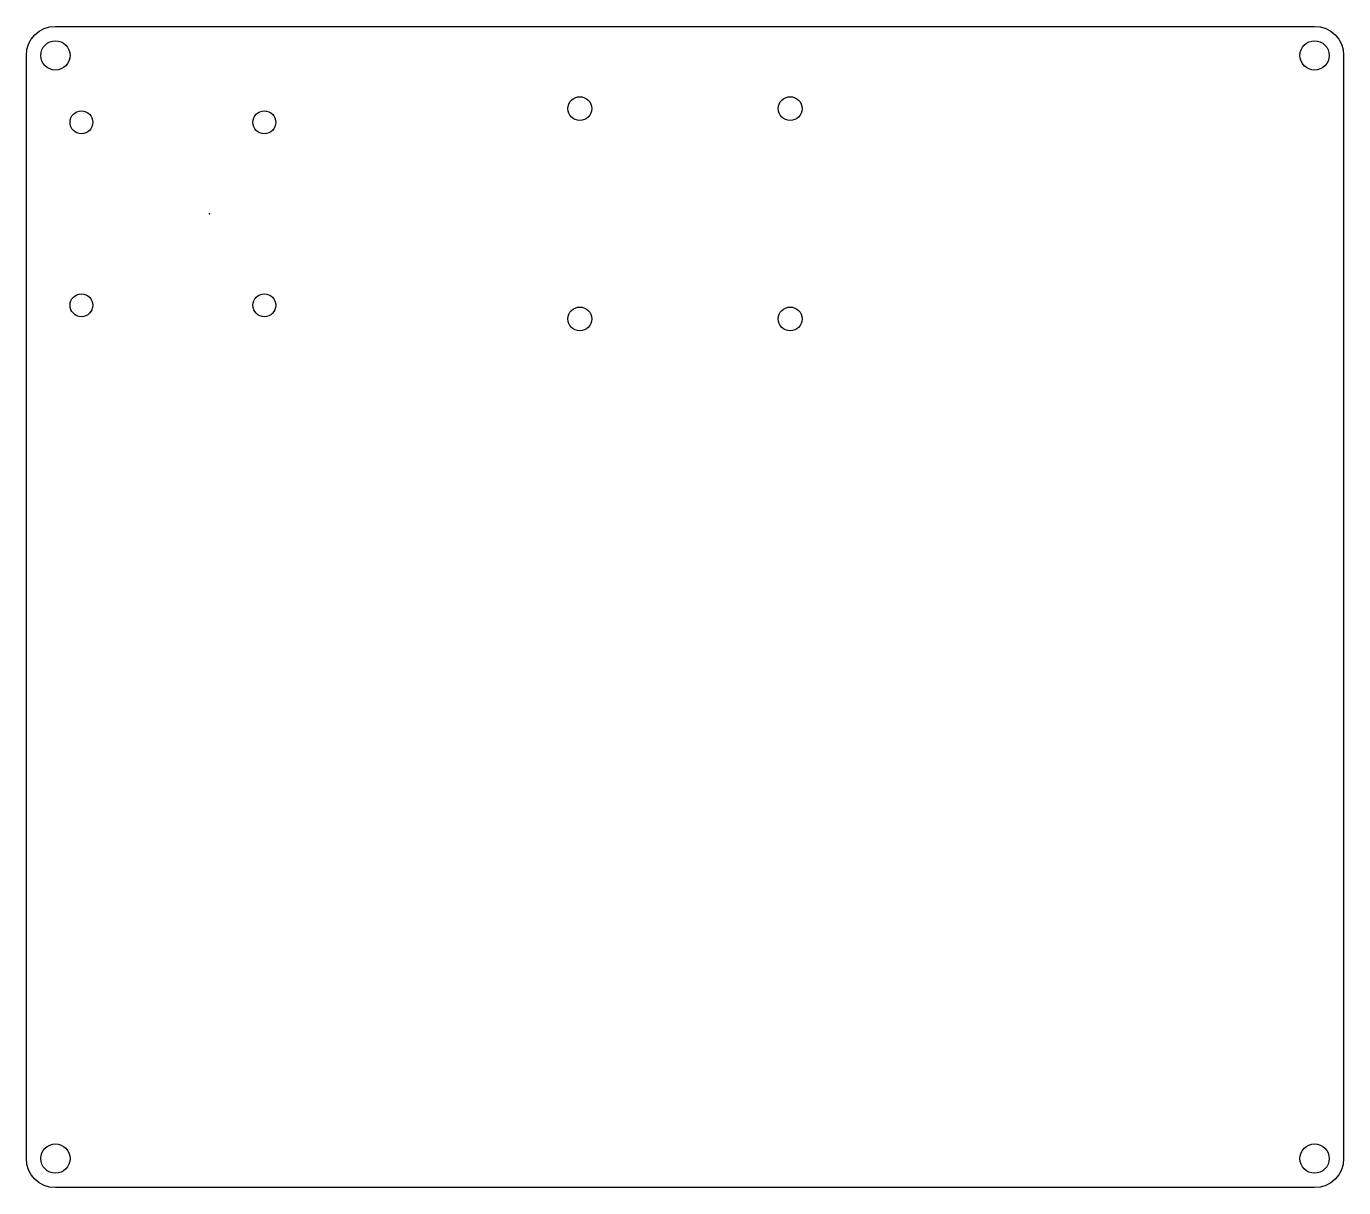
# Model space of a CAD drawing. Header units: millimetres. Extents: x -25 to 120, y -33 to 94.
import ezdxf

# ---------------------------------------------------------------- set-up
doc = ezdxf.new("R2010")
doc.units = ezdxf.units.MM
doc.header["$MEASUREMENT"] = 0
doc.layers.add('baseplate_zholder_217rev v3_0', color=7, linetype='Continuous')

msp = doc.modelspace()

# ---------------------------------------------------------------- linework, layer by layer
at = {"layer": 'baseplate_zholder_217rev v3_0'}
for p, q in [((-21.35, 94.15), (116.35, 94.15)), ((-24.525, -29.675), (-24.525, 90.975)), ((119.525, 90.975), (119.525, -29.675)), ((116.35, -32.85), (-21.35, -32.85))]:
    msp.add_line(p, q, dxfattribs=at)
for centre, radius in [((-21.35, 90.975), 1.6), ((116.35, 90.975), 1.6), ((36, 85.15), 1.3), ((59, 85.15), 1.3), ((-18.5, 83.65), 1.25), ((1.5, 83.65), 1.25), ((-18.5, 63.65), 1.25), ((1.5, 63.65), 1.25), ((36, 62.15), 1.3), ((59, 62.15), 1.3), ((-21.35, -29.675), 1.6), ((116.35, -29.675), 1.6)]:
    msp.add_circle(centre, radius, dxfattribs=at)
at = {"layer": 'baseplate_zholder_217rev v3_0', "extrusion": (0, 0, -1)}
for centre, start, end in [((21.35, 90.975), 0, 90), ((-116.35, 90.975), 90, 180), ((21.35, -29.675), 270, 0), ((-116.35, -29.675), 180, 270)]:
    msp.add_arc(centre, 3.175, start, end, dxfattribs=at)
at = {"layer": 'baseplate_zholder_217rev v3_0'}
msp.add_point((-4.5, 73.65), dxfattribs=at)

doc.saveas('drawing.dxf')
